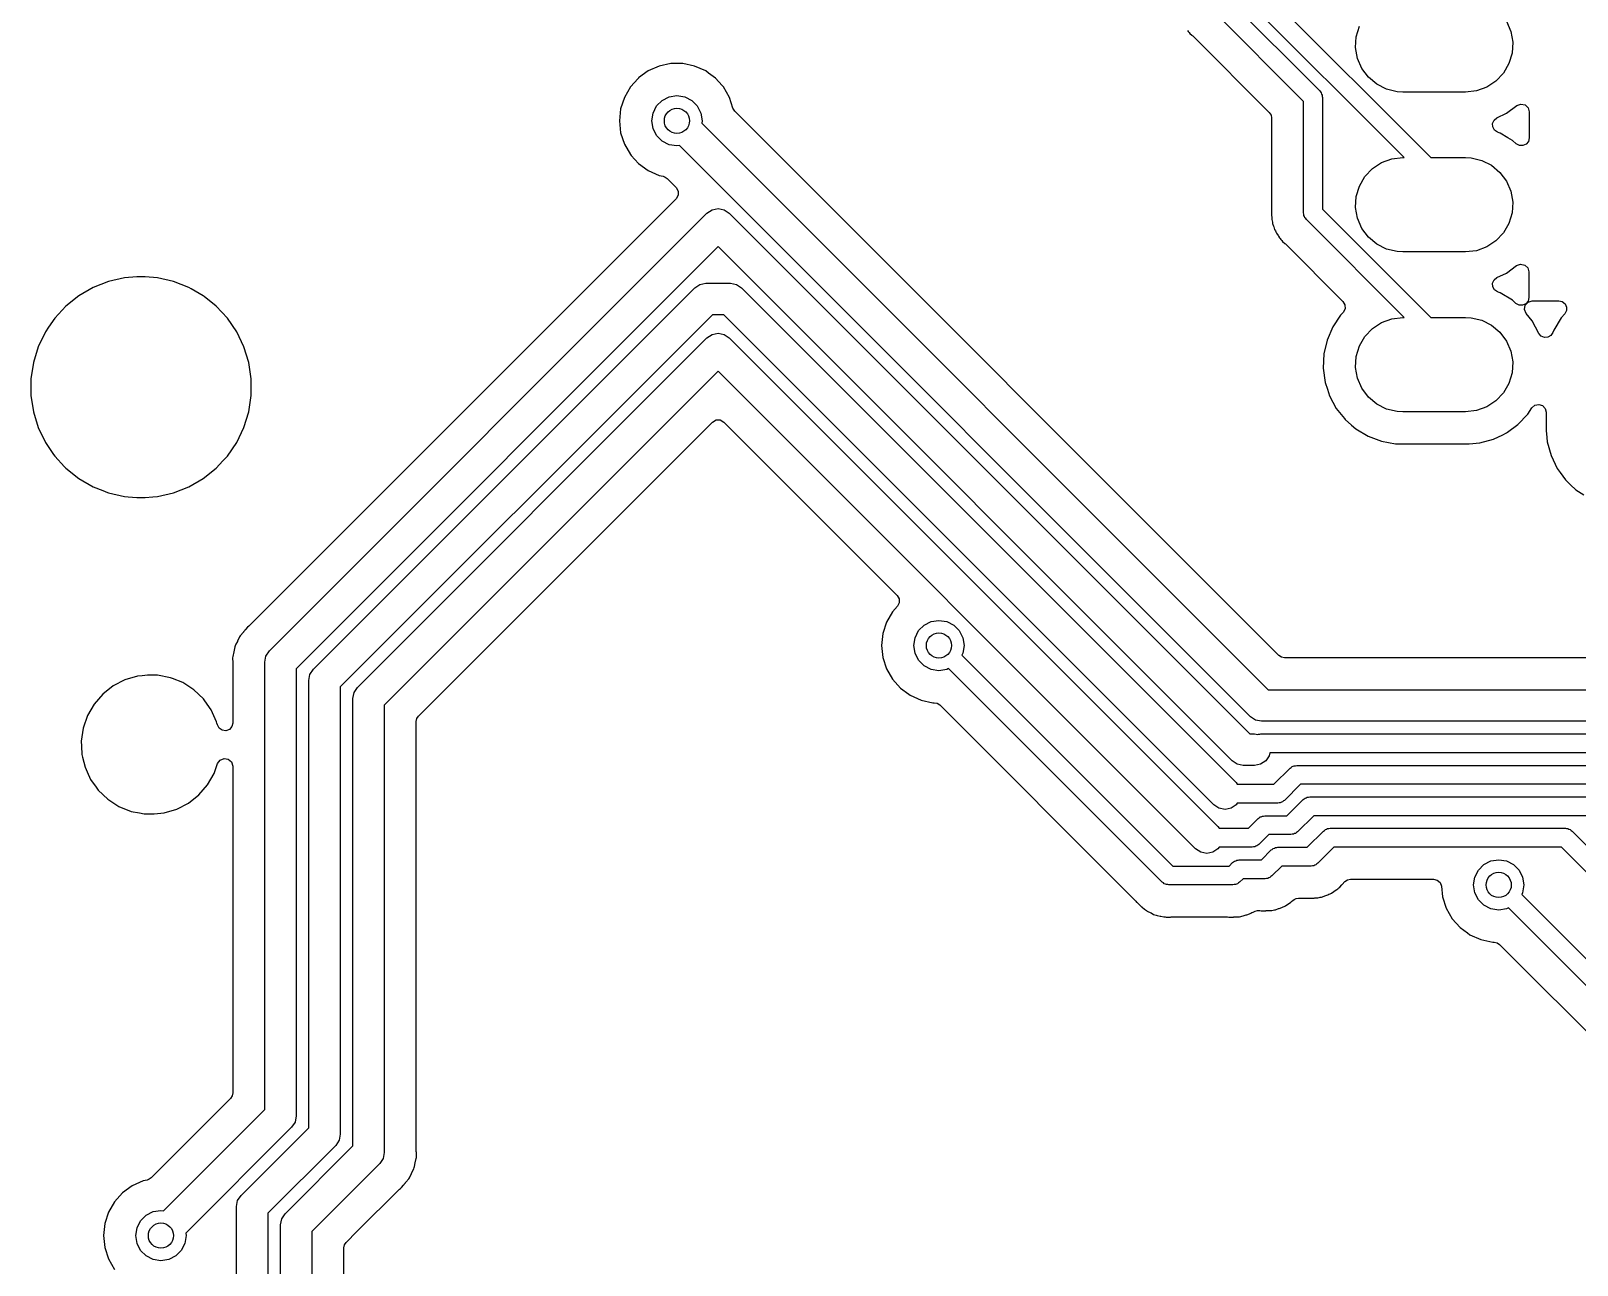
# Model space of a CAD drawing. Extents: x 15 to 269, y -160 to -43.
# Drawn here: x 110.8 to 135.38, y -111.08 to -91.47 of the extents above; entities that cross this region are included whole.
import ezdxf

# ---------------------------------------------------------------- set-up
doc = ezdxf.new("R2010")
doc.units = 0
doc.layers.add('BLACK', color=7, linetype='CONTINUOUS')

msp = doc.modelspace()

# ---------------------------------------------------------------- linework, layer by layer
at = {"layer": 'BLACK', "linetype": 'CONTINUOUS'}
for p, q in [((130.356, -90.7899), (133.05, -93.484)), ((129.856, -90.9971), (131.285, -92.4253)), ((132.626, -93.484), (130.1, -90.9581)), ((131.029, -92.5935), (129.6, -91.1653)), ((131.865, -91.5638), (131.915, -91.3969)), ((134.254, -91.319), (134.322, -91.4789)), ((129.182, -91.466), (129.197, -91.4813)), ((129.197, -91.4813), (129.21, -91.4961)), ((129.21, -91.4961), (129.223, -91.5135)), ((129.223, -91.5135), (129.255, -91.5404)), ((129.255, -91.5404), (129.258, -91.5431)), ((129.258, -91.5431), (129.267, -91.5509)), ((129.267, -91.5509), (130.484, -92.7678)), ((131.855, -91.7376), (131.865, -91.5638)), ((134.322, -91.4789), (134.353, -91.6504)), ((131.886, -91.9091), (131.855, -91.7376)), ((134.343, -91.8242), (134.293, -91.9911)), ((134.353, -91.6504), (134.343, -91.8242)), ((120.613, -92.1089), (120.462, -92.2185)), ((120.788, -92.0312), (120.613, -92.1089)), ((120.975, -91.9915), (120.788, -92.0312)), ((121.165, -91.9915), (120.975, -91.9915)), ((120.975, -91.9915), (120.975, -91.9915)), ((121.352, -92.0312), (121.165, -91.9915)), ((121.165, -91.9915), (121.165, -91.9915)), ((121.527, -92.1089), (121.352, -92.0312)), ((121.572, -92.1415), (121.527, -92.1089)), ((131.954, -92.069), (131.886, -91.9091)), ((132.058, -92.2087), (131.954, -92.069)), ((134.293, -91.9911), (134.206, -92.1419)), ((120.331, -92.3631), (120.235, -92.5284)), ((120.453, -92.228), (120.331, -92.3631)), ((120.459, -92.2211), (120.453, -92.228)), ((120.462, -92.2185), (120.459, -92.2211)), ((121.681, -92.2211), (121.572, -92.1415)), ((121.788, -92.3397), (121.681, -92.2211)), ((121.809, -92.3631), (121.788, -92.3397)), ((121.905, -92.5284), (121.809, -92.3631)), ((132.192, -92.3206), (132.058, -92.2087)), ((132.347, -92.3988), (132.192, -92.3206)), ((133.941, -92.3642), (133.777, -92.4238)), ((134.086, -92.2685), (133.941, -92.3642)), ((134.206, -92.1419), (134.086, -92.2685)), ((120.235, -92.5284), (120.176, -92.7101)), ((120.746, -92.6649), (120.835, -92.5764)), ((120.835, -92.5764), (120.946, -92.5196)), ((120.946, -92.5196), (121.07, -92.5)), ((121.07, -92.5), (121.194, -92.5196)), ((121.194, -92.5196), (121.305, -92.5764)), ((121.305, -92.5764), (121.394, -92.6649)), ((121.96, -92.6977), (121.905, -92.5284)), ((131.029, -94.3643), (131.029, -92.5935)), ((131.285, -92.4253), (131.295, -92.4424)), ((131.295, -92.4424), (131.309, -92.4564)), ((131.309, -92.4564), (131.314, -92.4754)), ((131.314, -92.4754), (131.324, -92.4925)), ((131.324, -92.4925), (131.324, -92.5123)), ((131.324, -92.5123), (131.329, -92.5314)), ((131.329, -92.5314), (131.329, -94.3021)), ((132.517, -92.4389), (132.347, -92.3988)), ((132.604, -92.444), (132.517, -92.4389)), ((133.604, -92.444), (132.604, -92.444)), ((133.777, -92.4238), (133.604, -92.444)), ((120.176, -92.7101), (120.156, -92.9)), ((120.67, -92.9), (120.69, -92.7764)), ((120.69, -92.7764), (120.746, -92.6649)), ((121.394, -92.6649), (121.45, -92.7764)), ((121.45, -92.7764), (121.47, -92.9)), ((121.99, -92.7471), (121.96, -92.6977)), ((130.638, -101.395), (121.99, -92.7471)), ((130.484, -92.7678), (130.511, -92.808)), ((130.511, -92.808), (130.52, -92.8555)), ((130.52, -92.8555), (130.52, -94.2779)), ((134.055, -92.8881), (134.1, -92.852)), ((134.1, -92.852), (134.252, -92.7787)), ((134.252, -92.7787), (134.418, -92.6579)), ((134.418, -92.6579), (134.482, -92.6346)), ((134.482, -92.6346), (134.548, -92.6478)), ((134.548, -92.6478), (134.597, -92.6936)), ((134.597, -92.6936), (134.615, -92.7585)), ((134.615, -92.7585), (134.614, -93.1729)), ((120.156, -92.9), (120.176, -93.0899)), ((120.176, -93.0899), (120.235, -93.2716)), ((120.69, -93.0236), (120.67, -92.9)), ((120.746, -93.1351), (120.69, -93.0236)), ((121.47, -92.9), (121.464, -92.9401)), ((121.464, -92.9401), (130.464, -101.94)), ((134.032, -92.9404), (134.055, -92.8881)), ((134.035, -92.9977), (134.032, -92.9404)), ((134.063, -93.0478), (134.035, -92.9977)), ((134.11, -93.0798), (134.063, -93.0478)), ((134.137, -93.0899), (134.11, -93.0798)), ((134.152, -93.0955), (134.137, -93.0899)), ((134.277, -93.17), (134.152, -93.0955)), ((134.152, -93.0955), (134.152, -93.0955)), ((134.152, -93.0955), (134.152, -93.0955)), ((120.235, -93.2716), (120.331, -93.4369)), ((120.835, -93.2236), (120.746, -93.1351)), ((120.946, -93.2804), (120.835, -93.2236)), ((121.07, -93.3), (120.946, -93.2804)), ((121.11, -93.2936), (121.07, -93.3)), ((130.183, -102.367), (121.11, -93.2936)), ((134.347, -93.2117), (134.277, -93.17)), ((134.409, -93.266), (134.347, -93.2117)), ((134.459, -93.2925), (134.409, -93.266)), ((134.515, -93.2943), (134.459, -93.2925)), ((134.566, -93.2711), (134.515, -93.2943)), ((134.602, -93.2276), (134.566, -93.2711)), ((134.614, -93.1729), (134.602, -93.2276)), ((120.331, -93.4369), (120.342, -93.4494)), ((120.342, -93.4494), (120.459, -93.5789)), ((120.459, -93.5789), (120.613, -93.6911)), ((132.122, -93.6595), (132.267, -93.5638)), ((132.267, -93.5638), (132.431, -93.5042)), ((132.431, -93.5042), (132.604, -93.484)), ((132.604, -93.484), (132.626, -93.484)), ((133.05, -93.484), (133.604, -93.484)), ((133.604, -93.484), (133.691, -93.4891)), ((133.691, -93.4891), (133.861, -93.5292)), ((133.861, -93.5292), (134.016, -93.6074)), ((134.016, -93.6074), (134.15, -93.7193)), ((120.613, -93.6911), (120.788, -93.7688)), ((120.788, -93.7688), (120.851, -93.7823)), ((120.851, -93.7823), (120.885, -93.7946)), ((120.885, -93.7946), (120.913, -93.8159)), ((120.913, -93.8159), (121.06, -93.9623)), ((131.915, -93.9369), (132.002, -93.7861)), ((132.002, -93.7861), (132.122, -93.6595)), ((134.15, -93.7193), (134.254, -93.859)), ((134.254, -93.859), (134.322, -94.0189)), ((121.06, -93.9623), (121.092, -94.0179)), ((121.092, -94.0821), (121.06, -94.1377)), ((121.092, -94.0179), (121.092, -94.0821)), ((131.855, -94.2776), (131.865, -94.1038)), ((131.865, -94.1038), (131.915, -93.9369)), ((134.322, -94.0189), (134.353, -94.1904)), ((121.06, -94.1377), (114.279, -100.918)), ((121.548, -94.3682), (121.629, -94.314)), ((121.629, -94.314), (121.725, -94.295)), ((121.629, -94.314), (121.629, -94.314)), ((121.725, -94.295), (121.821, -94.314)), ((121.821, -94.314), (121.821, -94.314)), ((121.821, -94.314), (121.902, -94.3682)), ((130.52, -94.2779), (130.518, -94.2993)), ((130.518, -94.2993), (130.52, -94.3727)), ((131.329, -94.3021), (133.05, -96.024)), ((131.886, -94.4491), (131.855, -94.2776)), ((134.353, -94.1904), (134.343, -94.3642)), ((114.593, -101.323), (121.548, -94.3682)), ((121.548, -94.3682), (121.548, -94.3682)), ((121.902, -94.3682), (130.174, -102.64)), ((130.52, -94.3727), (130.52, -94.3766)), ((130.52, -94.3766), (130.52, -94.4057)), ((130.52, -94.4057), (130.521, -94.4102)), ((130.521, -94.4102), (130.522, -94.4218)), ((130.522, -94.4218), (130.523, -94.4681)), ((130.523, -94.4681), (130.529, -94.4888)), ((130.529, -94.4888), (130.533, -94.5079)), ((130.533, -94.5079), (130.536, -94.5293)), ((130.536, -94.5293), (130.553, -94.5724)), ((130.553, -94.5724), (130.557, -94.5834)), ((130.557, -94.5834), (130.569, -94.6279)), ((131.034, -94.3833), (131.029, -94.3643)), ((131.034, -94.4031), (131.034, -94.3833)), ((131.044, -94.4202), (131.034, -94.4031)), ((131.049, -94.4393), (131.044, -94.4202)), ((131.063, -94.4532), (131.049, -94.4393)), ((131.073, -94.4703), (131.063, -94.4532)), ((132.626, -96.024), (131.073, -94.4703)), ((131.954, -94.609), (131.886, -94.4491)), ((134.293, -94.5311), (134.206, -94.6819)), ((134.343, -94.3642), (134.293, -94.5311)), ((130.569, -94.6279), (130.58, -94.6465)), ((130.58, -94.6465), (130.589, -94.6639)), ((130.589, -94.6639), (130.597, -94.6835)), ((130.597, -94.6835), (130.597, -94.684)), ((130.597, -94.684), (130.624, -94.7215)), ((130.624, -94.7215), (130.631, -94.7312)), ((130.631, -94.7312), (130.646, -94.7576)), ((130.646, -94.7576), (130.654, -94.7711)), ((130.654, -94.7711), (130.669, -94.7863)), ((130.669, -94.7863), (130.682, -94.8011)), ((130.682, -94.8011), (130.695, -94.8186)), ((130.695, -94.8186), (130.73, -94.8481)), ((132.058, -94.7487), (131.954, -94.609)), ((132.192, -94.8606), (132.058, -94.7487)), ((134.086, -94.8085), (133.941, -94.9042)), ((134.206, -94.6819), (134.086, -94.8085)), ((121.725, -94.8985), (115.02, -101.604)), ((129.893, -103.067), (121.725, -94.8985)), ((130.73, -94.8481), (130.739, -94.856)), ((130.739, -94.856), (131.654, -95.771)), ((132.347, -94.9388), (132.192, -94.8606)), ((132.517, -94.9789), (132.347, -94.9388)), ((132.604, -94.984), (132.517, -94.9789)), ((133.604, -94.984), (132.604, -94.984)), ((133.777, -94.9638), (133.604, -94.984)), ((133.941, -94.9042), (133.777, -94.9638)), ((134.1, -95.392), (134.252, -95.3187)), ((134.252, -95.3187), (134.413, -95.2015)), ((134.413, -95.2015), (134.477, -95.1782)), ((134.477, -95.1782), (134.543, -95.1913)), ((134.543, -95.1913), (134.592, -95.2371)), ((134.592, -95.2371), (134.61, -95.302)), ((134.61, -95.302), (134.61, -95.7087)), ((111.793, -95.5502), (111.566, -95.6814)), ((112.037, -95.4543), (111.793, -95.5502)), ((112.293, -95.396), (112.037, -95.4543)), ((112.489, -95.3813), (112.293, -95.396)), ((112.62, -95.3813), (112.489, -95.3813)), ((112.489, -95.3813), (112.489, -95.3813)), ((112.816, -95.396), (112.62, -95.3813)), ((112.62, -95.3813), (112.62, -95.3813)), ((113.072, -95.4543), (112.816, -95.396)), ((113.316, -95.5502), (113.072, -95.4543)), ((113.35, -95.5699), (113.316, -95.5502)), ((113.316, -95.5502), (113.316, -95.5502)), ((113.316, -95.5502), (113.316, -95.5502)), ((113.543, -95.6814), (113.35, -95.5699)), ((119.838, -97.0682), (121.353, -95.5532)), ((121.353, -95.5532), (121.434, -95.499)), ((121.353, -95.5532), (121.353, -95.5532)), ((121.434, -95.499), (121.53, -95.48)), ((121.434, -95.499), (121.434, -95.499)), ((121.53, -95.48), (121.92, -95.48)), ((121.53, -95.48), (121.53, -95.48)), ((121.92, -95.48), (122.016, -95.499)), ((122.016, -95.499), (122.097, -95.5532)), ((122.097, -95.5532), (125.057, -98.5132)), ((134.032, -95.4804), (134.055, -95.4281)), ((134.035, -95.5377), (134.032, -95.4804)), ((134.063, -95.5878), (134.035, -95.5377)), ((134.055, -95.4281), (134.1, -95.392)), ((111.566, -95.6814), (111.36, -95.845)), ((113.558, -95.6928), (113.543, -95.6814)), ((113.748, -95.845), (113.558, -95.6928)), ((131.654, -95.771), (131.686, -95.8257)), ((131.686, -95.8257), (131.687, -95.889)), ((134.11, -95.6198), (134.063, -95.5878)), ((134.136, -95.6296), (134.11, -95.6198)), ((134.152, -95.6355), (134.136, -95.6296)), ((134.347, -95.7517), (134.152, -95.6355)), ((134.152, -95.6355), (134.152, -95.6355)), ((134.152, -95.6355), (134.152, -95.6355)), ((134.404, -95.8018), (134.347, -95.7517)), ((134.454, -95.8282), (134.404, -95.8018)), ((134.561, -95.8068), (134.51, -95.83)), ((134.551, -95.8307), (134.597, -95.7795)), ((134.597, -95.7634), (134.561, -95.8068)), ((134.61, -95.7087), (134.597, -95.7634)), ((134.597, -95.7795), (134.663, -95.7605)), ((134.663, -95.7605), (135.086, -95.7601)), ((135.086, -95.7601), (135.14, -95.7729)), ((135.14, -95.7729), (135.184, -95.8085)), ((135.184, -95.8085), (135.207, -95.8598)), ((111.182, -96.0373), (111.085, -96.1793)), ((111.36, -95.845), (111.182, -96.0373)), ((113.927, -96.0373), (113.748, -95.845)), ((113.748, -95.845), (113.748, -95.845)), ((113.748, -95.845), (113.748, -95.845)), ((114.075, -96.2541), (113.927, -96.0373)), ((113.927, -96.0373), (113.927, -96.0373)), ((113.927, -96.0373), (113.927, -96.0373)), ((121.634, -95.98), (120.192, -97.4218)), ((121.817, -95.98), (121.634, -95.98)), ((124.703, -98.8667), (121.817, -95.98)), ((131.616, -95.9862), (131.491, -96.1752)), ((131.656, -95.9444), (131.616, -95.9862)), ((131.687, -95.889), (131.656, -95.9444)), ((132.267, -96.1038), (132.431, -96.0442)), ((132.431, -96.0442), (132.604, -96.024)), ((132.604, -96.024), (132.626, -96.024)), ((133.05, -96.024), (133.604, -96.024)), ((133.604, -96.024), (133.691, -96.0291)), ((133.691, -96.0291), (133.861, -96.0692)), ((133.861, -96.0692), (134.016, -96.1474)), ((134.51, -95.83), (134.454, -95.8282)), ((134.54, -95.8984), (134.551, -95.8307)), ((134.566, -95.9618), (134.54, -95.8984)), ((134.659, -96.0779), (134.566, -95.9618)), ((135.122, -96.0313), (135.006, -96.2257)), ((135.179, -95.9657), (135.122, -96.0313)), ((135.205, -95.916), (135.179, -95.9657)), ((135.207, -95.8598), (135.205, -95.916)), ((111.034, -96.2541), (110.92, -96.4904)), ((111.085, -96.1793), (111.034, -96.2541)), ((114.189, -96.4904), (114.075, -96.2541)), ((121.548, -96.3481), (121.629, -96.2939)), ((121.629, -96.2939), (121.725, -96.2749)), ((121.629, -96.2939), (121.629, -96.2939)), ((121.725, -96.2749), (121.821, -96.2939)), ((121.821, -96.2939), (121.902, -96.3481)), ((131.491, -96.1752), (131.402, -96.3835)), ((132.002, -96.3261), (132.122, -96.1995)), ((132.122, -96.1995), (132.267, -96.1038)), ((134.016, -96.1474), (134.15, -96.2593)), ((134.15, -96.2593), (134.254, -96.399)), ((134.766, -96.2774), (134.659, -96.0779)), ((134.766, -96.2781), (134.766, -96.2774)), ((134.766, -96.2774), (134.766, -96.2774)), ((134.804, -96.3203), (134.766, -96.2781)), ((134.96, -96.3098), (134.912, -96.338)), ((134.992, -96.2629), (134.96, -96.3098)), ((135.006, -96.2257), (134.992, -96.2629)), ((110.92, -96.4904), (110.843, -96.7411)), ((114.266, -96.7411), (114.189, -96.4904)), ((115.993, -101.903), (121.548, -96.3481)), ((121.548, -96.3481), (121.548, -96.3481)), ((121.902, -96.3481), (122.827, -97.2731)), ((131.402, -96.3835), (131.352, -96.6044)), ((131.865, -96.6438), (131.915, -96.4769)), ((131.915, -96.4769), (132.002, -96.3261)), ((134.254, -96.399), (134.322, -96.5589)), ((134.322, -96.5589), (134.353, -96.7304)), ((134.856, -96.3417), (134.804, -96.3203)), ((134.912, -96.338), (134.856, -96.3417)), ((110.843, -96.7411), (110.804, -97.0006)), ((114.305, -97.0006), (114.266, -96.7411)), ((131.352, -96.6044), (131.342, -96.8307)), ((131.855, -96.8176), (131.865, -96.6438)), ((134.353, -96.7304), (134.343, -96.9042)), ((110.804, -97.0006), (110.804, -97.2629)), ((114.305, -97.2629), (114.305, -97.0006)), ((121.725, -96.8784), (116.42, -102.183)), ((122.473, -97.6267), (121.725, -96.8784)), ((131.342, -96.8307), (131.372, -97.0552)), ((131.372, -97.0552), (131.408, -97.1645)), ((131.886, -96.9891), (131.855, -96.8176)), ((131.954, -97.149), (131.886, -96.9891)), ((134.343, -96.9042), (134.293, -97.0711)), ((110.804, -97.2629), (110.843, -97.5224)), ((114.266, -97.5224), (114.305, -97.2629)), ((116.398, -100.508), (119.838, -97.0682)), ((119.838, -97.0682), (119.838, -97.0682)), ((122.827, -97.2731), (122.827, -97.2731)), ((122.827, -97.2731), (128.627, -103.073)), ((131.408, -97.1645), (131.442, -97.2706)), ((131.442, -97.2706), (131.549, -97.4695)), ((132.058, -97.2887), (131.954, -97.149)), ((132.192, -97.4006), (132.058, -97.2887)), ((134.206, -97.2219), (134.086, -97.3485)), ((134.293, -97.0711), (134.206, -97.2219)), ((110.843, -97.5224), (110.92, -97.7731)), ((114.189, -97.7731), (114.266, -97.5224)), ((120.192, -97.4218), (116.752, -100.862)), ((120.192, -97.4218), (120.192, -97.4218)), ((131.549, -97.4695), (131.549, -97.4701)), ((131.549, -97.4701), (131.678, -97.6315)), ((132.347, -97.4788), (132.192, -97.4006)), ((132.517, -97.5189), (132.347, -97.4788)), ((132.604, -97.524), (132.517, -97.5189)), ((133.604, -97.524), (132.604, -97.524)), ((133.777, -97.5038), (133.604, -97.524)), ((133.941, -97.4442), (133.777, -97.5038)), ((134.086, -97.3485), (133.941, -97.4442)), ((134.592, -97.5618), (134.658, -97.4617)), ((134.658, -97.4617), (134.705, -97.4198)), ((134.705, -97.4198), (134.766, -97.4061)), ((134.766, -97.4061), (134.826, -97.4241)), ((134.826, -97.4241), (134.87, -97.4693)), ((134.87, -97.4693), (134.886, -97.53)), ((134.886, -97.53), (134.886, -97.8305)), ((110.92, -97.7731), (111.034, -98.0095)), ((114.075, -98.0095), (114.189, -97.7731)), ((116.965, -102.358), (121.637, -97.6852)), ((121.637, -97.6852), (121.693, -97.6531)), ((121.693, -97.6531), (121.757, -97.6531)), ((121.757, -97.6531), (121.813, -97.6852)), ((121.813, -97.6852), (124.569, -100.441)), ((128.273, -103.427), (122.473, -97.6267)), ((131.678, -97.6315), (131.691, -97.6472)), ((131.691, -97.6472), (131.79, -97.7343)), ((131.79, -97.7343), (131.861, -97.7963)), ((134.271, -97.8446), (134.435, -97.7256)), ((134.435, -97.7256), (134.592, -97.5618)), ((111.034, -98.0095), (111.164, -98.2005)), ((113.927, -98.2262), (114.075, -98.0095)), ((131.861, -97.7963), (132.056, -97.9125)), ((132.056, -97.9125), (132.268, -97.9921)), ((132.268, -97.9921), (132.491, -98.0325)), ((132.491, -98.0325), (132.491, -98.0325)), ((132.491, -98.0325), (133.661, -98.0325)), ((133.661, -98.0325), (133.83, -98.0173)), ((133.661, -98.0325), (133.661, -98.0325)), ((133.83, -98.0173), (134.048, -97.957)), ((134.048, -97.957), (134.193, -97.8873)), ((134.193, -97.8873), (134.252, -97.8587)), ((134.252, -97.8587), (134.271, -97.8446)), ((134.886, -97.8305), (134.889, -97.8665)), ((134.889, -97.8665), (134.901, -97.9996)), ((134.901, -97.9996), (134.961, -98.218)), ((111.164, -98.2005), (111.182, -98.2262)), ((111.182, -98.2262), (111.339, -98.3958)), ((113.854, -98.3047), (113.927, -98.2262)), ((113.927, -98.2262), (113.927, -98.2262)), ((113.927, -98.2262), (113.927, -98.2262)), ((134.961, -98.218), (135.059, -98.4221)), ((111.339, -98.3958), (111.36, -98.4186)), ((111.36, -98.4186), (111.566, -98.5821)), ((113.543, -98.5821), (113.748, -98.4186)), ((113.748, -98.4186), (113.854, -98.3047)), ((125.057, -98.5132), (129.957, -103.413)), ((135.059, -98.4221), (135.106, -98.486)), ((135.106, -98.486), (135.192, -98.6054)), ((111.566, -98.5821), (111.793, -98.7133)), ((111.793, -98.7133), (111.945, -98.773)), ((111.945, -98.773), (112.021, -98.8028)), ((113.072, -98.8092), (113.316, -98.7133)), ((113.316, -98.7133), (113.543, -98.5821)), ((135.192, -98.6054), (135.272, -98.6818)), ((135.272, -98.6818), (135.356, -98.7619)), ((135.356, -98.7619), (135.481, -98.8443)), ((112.021, -98.8028), (112.037, -98.8092)), ((112.037, -98.8092), (112.293, -98.8676)), ((112.293, -98.8676), (112.349, -98.8718)), ((112.349, -98.8718), (112.489, -98.8823)), ((112.489, -98.8823), (112.489, -98.8823)), ((112.489, -98.8823), (112.62, -98.8823)), ((112.62, -98.8823), (112.743, -98.8731)), ((112.62, -98.8823), (112.62, -98.8823)), ((112.743, -98.8731), (112.816, -98.8676)), ((112.816, -98.8676), (113.072, -98.8092)), ((129.603, -103.767), (124.703, -98.8667)), ((124.569, -100.441), (124.6, -100.495)), ((124.6, -100.495), (124.602, -100.557)), ((115.293, -101.613), (116.398, -100.508)), ((116.398, -100.508), (116.398, -100.508)), ((124.495, -100.699), (124.4, -100.864)), ((124.573, -100.612), (124.495, -100.699)), ((124.602, -100.557), (124.573, -100.612)), ((114.214, -100.983), (114.206, -100.991)), ((114.246, -100.945), (114.214, -100.983)), ((114.265, -100.93), (114.246, -100.945)), ((114.279, -100.918), (114.265, -100.93)), ((116.752, -100.862), (115.72, -101.894)), ((116.752, -100.862), (116.752, -100.862)), ((124.4, -100.864), (124.341, -101.046)), ((124.911, -101), (124.999, -100.912)), ((124.999, -100.912), (125.111, -100.855)), ((125.111, -100.855), (125.234, -100.836)), ((125.234, -100.836), (125.358, -100.855)), ((125.358, -100.855), (125.47, -100.912)), ((125.47, -100.912), (125.558, -101)), ((114.063, -101.217), (114.052, -101.24)), ((114.086, -101.171), (114.063, -101.217)), ((114.088, -101.168), (114.086, -101.171)), ((114.121, -101.098), (114.088, -101.168)), ((114.131, -101.081), (114.121, -101.098)), ((114.181, -101.022), (114.131, -101.081)), ((114.183, -101.019), (114.181, -101.022)), ((114.202, -100.995), (114.183, -101.019)), ((114.206, -100.991), (114.202, -100.995)), ((124.341, -101.046), (124.321, -101.236)), ((124.834, -101.236), (124.854, -101.112)), ((124.854, -101.112), (124.911, -101)), ((125.558, -101), (125.615, -101.112)), ((125.615, -101.112), (125.634, -101.236)), ((114.011, -101.412), (114.009, -101.432)), ((114.009, -101.432), (114.011, -101.509)), ((114.029, -101.338), (114.011, -101.412)), ((114.03, -101.334), (114.029, -101.338)), ((114.045, -101.259), (114.03, -101.334)), ((114.052, -101.24), (114.045, -101.259)), ((114.52, -101.5), (114.539, -101.404)), ((114.539, -101.404), (114.593, -101.323)), ((114.593, -101.323), (114.593, -101.323)), ((124.321, -101.236), (124.341, -101.426)), ((124.341, -101.426), (124.4, -101.607)), ((124.854, -101.359), (124.834, -101.236)), ((124.911, -101.471), (124.854, -101.359)), ((124.999, -101.559), (124.911, -101.471)), ((125.615, -101.359), (125.6, -101.389)), ((125.6, -101.389), (128.951, -104.74)), ((125.634, -101.236), (125.615, -101.359)), ((130.678, -101.422), (130.638, -101.395)), ((130.726, -101.431), (130.678, -101.422)), ((143.197, -101.431), (130.726, -101.431)), ((112.5, -101.723), (112.298, -101.782)), ((112.57, -101.716), (112.5, -101.723)), ((112.657, -101.708), (112.57, -101.716)), ((112.815, -101.708), (112.657, -101.708)), ((113.021, -101.748), (112.815, -101.708)), ((112.815, -101.708), (112.815, -101.708)), ((114.011, -101.509), (114.011, -101.513)), ((114.011, -101.513), (114.011, -102.467)), ((114.52, -103.7), (114.52, -101.5)), ((115.02, -101.604), (115.02, -103.7)), ((115.22, -101.79), (115.239, -101.694)), ((115.239, -101.694), (115.293, -101.613)), ((115.293, -101.613), (115.293, -101.613)), ((124.4, -101.607), (124.495, -101.773)), ((125.111, -101.616), (124.999, -101.559)), ((125.234, -101.636), (125.111, -101.616)), ((125.358, -101.616), (125.234, -101.636)), ((125.388, -101.601), (125.358, -101.616)), ((128.783, -104.996), (125.388, -101.601)), ((112.111, -101.878), (111.946, -102.009)), ((112.298, -101.782), (112.111, -101.878)), ((113.054, -101.761), (113.021, -101.748)), ((113.021, -101.748), (113.021, -101.748)), ((113.021, -101.748), (113.021, -101.748)), ((113.217, -101.826), (113.054, -101.761)), ((113.393, -101.94), (113.217, -101.826)), ((113.546, -102.085), (113.393, -101.94)), ((113.393, -101.94), (113.393, -101.94)), ((113.393, -101.94), (113.393, -101.94)), ((115.22, -102.11), (115.22, -101.79)), ((115.72, -101.894), (115.72, -102.11)), ((115.939, -101.984), (115.993, -101.903)), ((115.993, -101.903), (115.993, -101.903)), ((124.495, -101.773), (124.495, -101.773)), ((124.495, -101.773), (124.623, -101.914)), ((124.623, -101.914), (124.753, -102.009)), ((130.464, -101.94), (143.83, -101.94)), ((111.808, -102.167), (111.703, -102.35)), ((111.946, -102.009), (111.808, -102.167)), ((113.567, -102.115), (113.546, -102.085)), ((113.668, -102.256), (113.567, -102.115)), ((115.22, -105.49), (115.22, -102.11)), ((115.72, -102.11), (115.72, -105.49)), ((115.92, -102.08), (115.939, -101.984)), ((115.92, -102.58), (115.92, -102.08)), ((116.42, -102.183), (116.42, -102.58)), ((124.753, -102.009), (124.778, -102.027)), ((124.778, -102.027), (124.952, -102.104)), ((124.952, -102.104), (125.139, -102.144)), ((125.139, -102.144), (125.139, -102.144)), ((125.139, -102.144), (125.16, -102.144)), ((125.16, -102.144), (125.208, -102.154)), ((125.208, -102.154), (125.248, -102.18)), ((125.248, -102.18), (128.362, -105.295)), ((111.703, -102.35), (111.634, -102.548)), ((113.755, -102.447), (113.668, -102.256)), ((113.668, -102.256), (113.668, -102.256)), ((113.668, -102.256), (113.668, -102.256)), ((113.76, -102.467), (113.755, -102.447)), ((116.928, -102.445), (116.938, -102.398)), ((116.928, -109.277), (116.928, -102.445)), ((116.938, -102.398), (116.965, -102.358)), ((130.264, -102.421), (130.183, -102.367)), ((130.36, -102.44), (130.264, -102.421)), ((144.08, -102.44), (130.36, -102.44)), ((111.634, -102.548), (111.604, -102.757)), ((113.767, -102.496), (113.76, -102.467)), ((113.794, -102.549), (113.767, -102.496)), ((113.843, -102.583), (113.794, -102.549)), ((113.902, -102.59), (113.843, -102.583)), ((113.958, -102.569), (113.902, -102.59)), ((113.997, -102.525), (113.958, -102.569)), ((114.011, -102.467), (113.997, -102.525)), ((115.92, -109.186), (115.92, -102.58)), ((116.42, -102.58), (116.42, -109.29)), ((130.174, -102.64), (130.25, -102.64)), ((130.25, -102.64), (130.302, -102.65)), ((130.302, -102.65), (130.311, -102.645)), ((130.311, -102.645), (130.331, -102.645)), ((130.331, -102.645), (130.35, -102.64)), ((130.35, -102.64), (140.97, -102.64)), ((111.604, -102.757), (111.604, -102.757)), ((111.604, -102.757), (111.608, -102.837)), ((111.608, -102.837), (111.614, -102.967)), ((130.49, -102.94), (130.481, -102.986)), ((140.836, -102.94), (130.49, -102.94)), ((111.614, -102.967), (111.625, -103.01)), ((111.625, -103.01), (111.664, -103.171)), ((111.664, -103.171), (111.696, -103.242)), ((113.716, -103.269), (113.77, -103.112)), ((113.77, -103.112), (113.81, -103.056)), ((113.81, -103.056), (113.873, -103.029)), ((113.873, -103.029), (113.941, -103.041)), ((113.941, -103.041), (113.992, -103.086)), ((113.992, -103.086), (114.011, -103.152)), ((114.011, -103.152), (114.011, -108.344)), ((128.627, -103.073), (128.627, -103.073)), ((128.627, -103.073), (129.667, -104.113)), ((129.958, -103.11), (129.893, -103.067)), ((129.893, -103.067), (129.893, -103.067)), ((129.974, -103.121), (129.958, -103.11)), ((130.07, -103.14), (129.974, -103.121)), ((130.25, -103.14), (130.07, -103.14)), ((130.07, -103.14), (130.07, -103.14)), ((130.346, -103.121), (130.25, -103.14)), ((130.427, -103.067), (130.346, -103.121)), ((130.481, -102.986), (130.427, -103.067)), ((130.558, -103.44), (130.814, -103.184)), ((130.814, -103.184), (130.831, -103.174)), ((130.831, -103.174), (130.845, -103.16)), ((130.845, -103.16), (130.864, -103.155)), ((130.864, -103.155), (130.881, -103.145)), ((130.881, -103.145), (130.901, -103.145)), ((130.901, -103.145), (130.92, -103.14)), ((130.92, -103.14), (138.4, -103.14)), ((111.696, -103.242), (111.751, -103.362)), ((111.751, -103.362), (111.84, -103.487)), ((113.611, -103.451), (113.716, -103.269)), ((129.313, -104.467), (128.273, -103.427)), ((128.273, -103.427), (128.273, -103.427)), ((129.957, -103.413), (129.975, -103.44)), ((129.975, -103.44), (130.558, -103.44)), ((130.982, -103.44), (130.726, -103.696)), ((138.266, -103.44), (130.982, -103.44)), ((111.84, -103.487), (111.873, -103.534)), ((111.873, -103.534), (112.026, -103.679)), ((112.026, -103.679), (112.026, -103.679)), ((112.026, -103.679), (112.026, -103.679)), ((112.026, -103.679), (112.203, -103.793)), ((113.308, -103.74), (113.473, -103.61)), ((113.473, -103.61), (113.611, -103.451)), ((130.765, -103.94), (131.021, -103.684)), ((131.021, -103.684), (131.038, -103.674)), ((131.038, -103.674), (131.052, -103.66)), ((131.052, -103.66), (131.071, -103.655)), ((131.071, -103.655), (131.088, -103.645)), ((131.088, -103.645), (131.108, -103.645)), ((131.108, -103.645), (131.127, -103.64)), ((131.127, -103.64), (135.891, -103.64)), ((112.203, -103.793), (112.203, -103.793)), ((112.203, -103.793), (112.398, -103.871)), ((112.398, -103.871), (112.527, -103.896)), ((112.527, -103.896), (112.604, -103.911)), ((112.604, -103.911), (112.604, -103.911)), ((112.604, -103.911), (112.762, -103.911)), ((112.762, -103.911), (112.919, -103.896)), ((112.762, -103.911), (112.762, -103.911)), ((112.919, -103.896), (113.121, -103.836)), ((113.121, -103.836), (113.308, -103.74)), ((114.52, -108.606), (114.52, -103.7)), ((115.02, -103.7), (115.02, -108.71)), ((129.684, -103.821), (129.603, -103.767)), ((129.78, -103.84), (129.684, -103.821)), ((129.876, -103.821), (129.78, -103.84)), ((129.957, -103.767), (129.876, -103.821)), ((129.975, -103.74), (129.957, -103.767)), ((130.62, -103.74), (129.975, -103.74)), ((130.639, -103.735), (130.62, -103.74)), ((130.659, -103.735), (130.639, -103.735)), ((130.676, -103.725), (130.659, -103.735)), ((130.695, -103.72), (130.676, -103.725)), ((130.709, -103.706), (130.695, -103.72)), ((130.726, -103.696), (130.709, -103.706)), ((129.667, -104.113), (129.685, -104.14)), ((129.685, -104.14), (130.151, -104.14)), ((130.151, -104.14), (130.307, -103.984)), ((130.307, -103.984), (130.324, -103.974)), ((130.324, -103.974), (130.338, -103.96)), ((130.338, -103.96), (130.357, -103.955)), ((130.357, -103.955), (130.374, -103.945)), ((130.374, -103.945), (130.394, -103.945)), ((130.394, -103.945), (130.413, -103.94)), ((130.413, -103.94), (130.765, -103.94)), ((131.189, -103.94), (130.933, -104.196)), ((135.756, -103.94), (131.189, -103.94)), ((131.344, -104.184), (131.361, -104.174)), ((131.361, -104.174), (131.375, -104.16)), ((131.375, -104.16), (131.394, -104.155)), ((131.394, -104.155), (131.411, -104.145)), ((131.411, -104.145), (131.431, -104.145)), ((131.431, -104.145), (131.45, -104.14)), ((131.45, -104.14), (132.01, -104.14)), ((132.01, -104.14), (133.74, -104.14)), ((133.74, -104.14), (135.19, -104.14)), ((135.19, -104.14), (135.209, -104.145)), ((135.209, -104.145), (135.229, -104.145)), ((135.229, -104.145), (135.246, -104.155)), ((135.246, -104.155), (135.265, -104.16)), ((135.265, -104.16), (135.279, -104.174)), ((135.279, -104.174), (135.296, -104.184)), ((130.269, -104.425), (130.252, -104.435)), ((130.288, -104.42), (130.269, -104.425)), ((130.302, -104.406), (130.288, -104.42)), ((130.319, -104.396), (130.302, -104.406)), ((130.475, -104.24), (130.319, -104.396)), ((130.827, -104.24), (130.475, -104.24)), ((130.846, -104.235), (130.827, -104.24)), ((130.866, -104.235), (130.846, -104.235)), ((130.883, -104.225), (130.866, -104.235)), ((130.902, -104.22), (130.883, -104.225)), ((130.916, -104.206), (130.902, -104.22)), ((130.933, -104.196), (130.916, -104.206)), ((131.088, -104.44), (131.344, -104.184)), ((135.296, -104.184), (135.752, -104.639)), ((129.394, -104.521), (129.313, -104.467)), ((129.49, -104.54), (129.394, -104.521)), ((129.586, -104.521), (129.49, -104.54)), ((129.667, -104.467), (129.586, -104.521)), ((129.685, -104.44), (129.667, -104.467)), ((130.213, -104.44), (129.685, -104.44)), ((129.917, -104.674), (129.931, -104.66)), ((129.931, -104.66), (129.95, -104.655)), ((129.95, -104.655), (129.967, -104.645)), ((129.967, -104.645), (129.987, -104.645)), ((129.987, -104.645), (130.006, -104.64)), ((130.006, -104.64), (130.358, -104.64)), ((130.232, -104.435), (130.213, -104.44)), ((130.252, -104.435), (130.232, -104.435)), ((130.358, -104.64), (130.514, -104.484)), ((130.514, -104.484), (130.531, -104.474)), ((130.531, -104.474), (130.545, -104.46)), ((130.545, -104.46), (130.564, -104.455)), ((130.564, -104.455), (130.581, -104.445)), ((130.581, -104.445), (130.601, -104.445)), ((130.601, -104.445), (130.62, -104.44)), ((130.62, -104.44), (131.088, -104.44)), ((131.512, -104.44), (131.256, -104.696)), ((132.01, -104.44), (131.512, -104.44)), ((133.74, -104.44), (132.01, -104.44)), ((135.128, -104.44), (133.74, -104.44)), ((133.894, -104.716), (134.006, -104.659)), ((134.006, -104.659), (134.129, -104.639)), ((134.129, -104.639), (134.253, -104.659)), ((134.253, -104.659), (134.364, -104.716)), ((135.583, -104.896), (135.128, -104.44)), ((128.951, -104.74), (129.844, -104.74)), ((129.844, -104.74), (129.9, -104.684)), ((129.9, -104.684), (129.917, -104.674)), ((130.509, -104.906), (130.495, -104.92)), ((130.526, -104.896), (130.509, -104.906)), ((130.682, -104.74), (130.526, -104.896)), ((131.15, -104.74), (130.682, -104.74)), ((131.169, -104.735), (131.15, -104.74)), ((131.189, -104.735), (131.169, -104.735)), ((131.206, -104.725), (131.189, -104.735)), ((131.225, -104.72), (131.206, -104.725)), ((131.239, -104.706), (131.225, -104.72)), ((131.256, -104.696), (131.239, -104.706)), ((133.729, -105.039), (133.749, -104.916)), ((133.749, -104.916), (133.806, -104.804)), ((133.806, -104.804), (133.894, -104.716)), ((134.364, -104.716), (134.453, -104.804)), ((134.453, -104.804), (134.51, -104.916)), ((134.51, -104.916), (134.529, -105.039)), ((128.8, -105.006), (128.783, -104.996)), ((128.814, -105.02), (128.8, -105.006)), ((128.833, -105.025), (128.814, -105.02)), ((128.85, -105.035), (128.833, -105.025)), ((128.87, -105.035), (128.85, -105.035)), ((128.889, -105.04), (128.87, -105.035)), ((129.906, -105.04), (128.889, -105.04)), ((129.925, -105.035), (129.906, -105.04)), ((129.945, -105.035), (129.925, -105.035)), ((129.962, -105.025), (129.945, -105.035)), ((129.981, -105.02), (129.962, -105.025)), ((129.995, -105.006), (129.981, -105.02)), ((130.012, -104.996), (129.995, -105.006)), ((130.068, -104.94), (130.012, -104.996)), ((130.42, -104.94), (130.068, -104.94)), ((130.439, -104.935), (130.42, -104.94)), ((130.459, -104.935), (130.439, -104.935)), ((130.476, -104.925), (130.459, -104.935)), ((130.495, -104.92), (130.476, -104.925)), ((131.47, -105.172), (131.507, -105.144)), ((131.507, -105.144), (131.517, -105.138)), ((131.517, -105.138), (131.557, -105.114)), ((131.557, -105.114), (131.572, -105.099)), ((131.572, -105.099), (131.587, -105.087)), ((131.587, -105.087), (131.604, -105.074)), ((131.604, -105.074), (131.634, -105.038)), ((131.634, -105.038), (131.642, -105.03)), ((131.642, -105.03), (131.686, -104.985)), ((131.686, -104.985), (131.727, -104.958)), ((131.727, -104.958), (131.774, -104.948)), ((131.774, -104.948), (131.927, -104.948)), ((131.927, -104.948), (132.051, -104.948)), ((132.051, -104.948), (133.095, -104.948)), ((133.095, -104.948), (133.153, -104.963)), ((133.153, -104.963), (133.197, -105.003)), ((133.197, -105.003), (133.218, -105.06)), ((133.218, -105.06), (133.236, -105.229)), ((133.749, -105.163), (133.729, -105.039)), ((133.806, -105.275), (133.749, -105.163)), ((134.51, -105.163), (134.495, -105.193)), ((134.529, -105.039), (134.51, -105.163)), ((128.362, -105.295), (128.376, -105.311)), ((128.376, -105.311), (128.377, -105.313)), ((128.377, -105.313), (128.377, -105.313)), ((128.377, -105.313), (128.421, -105.354)), ((128.421, -105.354), (128.429, -105.362)), ((128.429, -105.362), (128.432, -105.364)), ((128.432, -105.364), (128.452, -105.385)), ((128.452, -105.385), (128.456, -105.388)), ((128.456, -105.388), (128.465, -105.395)), ((128.465, -105.395), (128.499, -105.427)), ((130.639, -105.412), (130.684, -105.399)), ((130.684, -105.399), (130.702, -105.388)), ((130.702, -105.388), (130.72, -105.38)), ((130.72, -105.38), (130.74, -105.372)), ((130.74, -105.372), (130.777, -105.344)), ((130.777, -105.344), (130.787, -105.338)), ((130.787, -105.338), (130.827, -105.314)), ((130.827, -105.314), (130.842, -105.299)), ((130.842, -105.299), (130.857, -105.287)), ((130.857, -105.287), (130.877, -105.272)), ((130.877, -105.272), (130.911, -105.255)), ((130.911, -105.255), (130.95, -105.248)), ((130.95, -105.248), (131.064, -105.248)), ((131.064, -105.248), (131.085, -105.251)), ((131.085, -105.251), (131.088, -105.251)), ((131.088, -105.251), (131.158, -105.249)), ((131.088, -105.251), (131.088, -105.251)), ((131.158, -105.249), (131.162, -105.248)), ((131.162, -105.248), (131.191, -105.248)), ((131.191, -105.248), (131.196, -105.248)), ((131.196, -105.248), (131.208, -105.247)), ((131.208, -105.247), (131.254, -105.246)), ((131.254, -105.246), (131.275, -105.24)), ((131.275, -105.24), (131.294, -105.236)), ((131.294, -105.236), (131.315, -105.233)), ((131.315, -105.233), (131.358, -105.216)), ((131.358, -105.216), (131.369, -105.212)), ((131.369, -105.212), (131.414, -105.199)), ((131.414, -105.199), (131.432, -105.188)), ((131.432, -105.188), (131.45, -105.18)), ((131.45, -105.18), (131.47, -105.172)), ((133.236, -105.229), (133.295, -105.411)), ((133.894, -105.363), (133.806, -105.275)), ((134.006, -105.42), (133.894, -105.363)), ((134.283, -105.405), (134.253, -105.42)), ((138.026, -109.148), (134.283, -105.405)), ((134.495, -105.193), (138.282, -108.98)), ((115.22, -108.896), (115.22, -105.49)), ((115.72, -105.49), (115.72, -109)), ((128.499, -105.427), (128.518, -105.437)), ((128.518, -105.437), (128.534, -105.448)), ((128.534, -105.448), (128.542, -105.455)), ((128.542, -105.455), (128.551, -105.461)), ((128.551, -105.461), (128.589, -105.478)), ((128.589, -105.478), (128.593, -105.48)), ((128.593, -105.48), (128.593, -105.48)), ((128.593, -105.48), (128.604, -105.485)), ((128.604, -105.485), (128.644, -105.507)), ((128.644, -105.507), (128.665, -105.512)), ((128.665, -105.512), (128.684, -105.519)), ((128.684, -105.519), (128.704, -105.527)), ((128.704, -105.527), (128.749, -105.535)), ((128.749, -105.535), (128.761, -105.537)), ((128.761, -105.537), (128.806, -105.548)), ((128.806, -105.548), (128.827, -105.548)), ((128.827, -105.548), (128.847, -105.55)), ((128.847, -105.55), (128.868, -105.553)), ((128.868, -105.553), (128.914, -105.549)), ((128.914, -105.549), (128.926, -105.548)), ((128.926, -105.548), (129.819, -105.548)), ((129.819, -105.548), (129.841, -105.551)), ((129.841, -105.551), (129.843, -105.551)), ((129.843, -105.551), (129.914, -105.549)), ((129.843, -105.551), (129.843, -105.551)), ((129.914, -105.549), (129.918, -105.548)), ((129.918, -105.548), (129.947, -105.548)), ((129.947, -105.548), (129.952, -105.548)), ((129.952, -105.548), (129.963, -105.547)), ((129.963, -105.547), (130.01, -105.546)), ((130.01, -105.546), (130.03, -105.54)), ((130.03, -105.54), (130.049, -105.536)), ((130.049, -105.536), (130.071, -105.533)), ((130.071, -105.533), (130.114, -105.516)), ((130.114, -105.516), (130.125, -105.512)), ((130.125, -105.512), (130.169, -105.499)), ((130.169, -105.499), (130.188, -105.488)), ((130.188, -105.488), (130.205, -105.48)), ((130.205, -105.48), (130.226, -105.472)), ((130.226, -105.472), (130.227, -105.471)), ((130.226, -105.472), (130.226, -105.472)), ((130.227, -105.471), (130.259, -105.455)), ((130.259, -105.455), (130.298, -105.448)), ((130.298, -105.448), (130.334, -105.448)), ((130.334, -105.448), (130.355, -105.451)), ((130.355, -105.451), (130.358, -105.451)), ((130.358, -105.451), (130.428, -105.449)), ((130.358, -105.451), (130.358, -105.451)), ((130.428, -105.449), (130.432, -105.448)), ((130.432, -105.448), (130.461, -105.448)), ((130.461, -105.448), (130.466, -105.448)), ((130.466, -105.448), (130.478, -105.447)), ((130.478, -105.447), (130.524, -105.446)), ((130.524, -105.446), (130.545, -105.44)), ((130.545, -105.44), (130.564, -105.436)), ((130.564, -105.436), (130.585, -105.433)), ((130.585, -105.433), (130.628, -105.416)), ((130.628, -105.416), (130.639, -105.412)), ((133.295, -105.411), (133.39, -105.576)), ((133.39, -105.576), (133.39, -105.576)), ((133.39, -105.576), (133.518, -105.718)), ((134.129, -105.439), (134.006, -105.42)), ((134.253, -105.42), (134.129, -105.439)), ((133.518, -105.718), (133.631, -105.8)), ((133.631, -105.8), (133.673, -105.831)), ((133.673, -105.831), (133.847, -105.908)), ((133.847, -105.908), (134.034, -105.948)), ((134.034, -105.948), (134.034, -105.948)), ((134.034, -105.948), (134.055, -105.948)), ((134.055, -105.948), (134.103, -105.957)), ((134.103, -105.957), (134.143, -105.984)), ((134.143, -105.984), (137.481, -109.323)), ((114.011, -108.344), (114.002, -108.392)), ((113.975, -108.432), (112.713, -109.694)), ((114.002, -108.392), (113.975, -108.432)), ((112.91, -110.216), (114.52, -108.606)), ((115.001, -108.806), (114.947, -108.887)), ((115.02, -108.71), (115.001, -108.806)), ((115.02, -108.71), (115.02, -108.71)), ((114.947, -108.887), (113.264, -110.57)), ((114.143, -109.973), (115.22, -108.896)), ((115.72, -109), (115.701, -109.096)), ((115.647, -109.177), (114.57, -110.254)), ((114.843, -110.263), (115.92, -109.186)), ((115.701, -109.096), (115.647, -109.177)), ((116.42, -109.29), (116.401, -109.386)), ((116.929, -109.281), (116.928, -109.277)), ((116.931, -109.356), (116.929, -109.281)), ((116.347, -109.467), (115.27, -110.543)), ((116.401, -109.386), (116.347, -109.467)), ((116.854, -109.619), (116.888, -109.551)), ((116.888, -109.55), (116.895, -109.531)), ((116.888, -109.551), (116.888, -109.55)), ((116.888, -109.551), (116.888, -109.551)), ((116.895, -109.531), (116.898, -109.513)), ((116.898, -109.513), (116.91, -109.456)), ((116.91, -109.456), (116.911, -109.452)), ((116.911, -109.452), (116.928, -109.383)), ((116.928, -109.379), (116.929, -109.377)), ((116.928, -109.383), (116.928, -109.379)), ((116.928, -109.379), (116.928, -109.379)), ((116.929, -109.377), (116.931, -109.358)), ((116.931, -109.358), (116.931, -109.356)), ((116.931, -109.356), (116.931, -109.356)), ((112.413, -109.819), (112.259, -109.931)), ((112.588, -109.741), (112.413, -109.819)), ((112.651, -109.728), (112.588, -109.741)), ((112.685, -109.715), (112.651, -109.728)), ((112.713, -109.694), (112.685, -109.715)), ((116.694, -109.845), (116.726, -109.807)), ((116.726, -109.807), (116.734, -109.799)), ((116.734, -109.799), (116.738, -109.795)), ((116.738, -109.795), (116.757, -109.77)), ((116.757, -109.77), (116.759, -109.768)), ((116.759, -109.768), (116.764, -109.762)), ((116.764, -109.762), (116.808, -109.71)), ((116.808, -109.71), (116.809, -109.709)), ((116.808, -109.71), (116.808, -109.71)), ((116.809, -109.709), (116.819, -109.692)), ((116.819, -109.692), (116.82, -109.691)), ((116.82, -109.691), (116.852, -109.622)), ((116.82, -109.691), (116.82, -109.691)), ((116.852, -109.622), (116.854, -109.619)), ((112.131, -110.073), (112.035, -110.238)), ((112.259, -109.931), (112.131, -110.073)), ((114.07, -110.15), (114.089, -110.054)), ((114.089, -110.054), (114.143, -109.973)), ((114.143, -109.973), (114.143, -109.973)), ((115.985, -110.547), (116.661, -109.872)), ((116.661, -109.872), (116.675, -109.86)), ((116.675, -109.86), (116.694, -109.845)), ((112.035, -110.238), (111.976, -110.42)), ((112.546, -110.375), (112.635, -110.286)), ((112.635, -110.286), (112.746, -110.23)), ((112.746, -110.23), (112.87, -110.21)), ((112.87, -110.21), (112.91, -110.216)), ((114.07, -116.286), (114.07, -110.15)), ((114.57, -110.254), (114.57, -116.39)), ((114.789, -110.344), (114.843, -110.263)), ((114.843, -110.263), (114.843, -110.263)), ((111.976, -110.42), (111.956, -110.61)), ((112.47, -110.61), (112.49, -110.486)), ((112.49, -110.486), (112.546, -110.375)), ((114.77, -110.44), (114.789, -110.344)), ((114.77, -111.29), (114.77, -110.44)), ((115.27, -110.543), (115.27, -111.29)), ((115.815, -110.718), (115.985, -110.547)), ((111.956, -110.61), (111.976, -110.8)), ((111.976, -110.8), (112.035, -110.982)), ((112.49, -110.734), (112.47, -110.61)), ((112.546, -110.845), (112.49, -110.734)), ((113.25, -110.734), (113.194, -110.845)), ((113.27, -110.61), (113.25, -110.734)), ((113.264, -110.57), (113.27, -110.61)), ((115.778, -110.805), (115.788, -110.758)), ((115.778, -116.667), (115.778, -110.805)), ((115.788, -110.758), (115.815, -110.718)), ((112.035, -110.982), (112.131, -111.147)), ((112.635, -110.934), (112.546, -110.845)), ((112.746, -110.99), (112.635, -110.934)), ((112.87, -111.01), (112.746, -110.99)), ((112.994, -110.99), (112.87, -111.01)), ((113.105, -110.934), (112.994, -110.99)), ((113.194, -110.845), (113.105, -110.934))]:
    msp.add_line(p, q, dxfattribs=at)
at = {"layer": 'BLACK'}
for centre in [(121.07, -92.9), (125.234, -101.236), (134.129, -105.039), (112.87, -110.61)]:
    msp.add_circle(centre, 0.2, dxfattribs=at)

doc.saveas('drawing.dxf')
